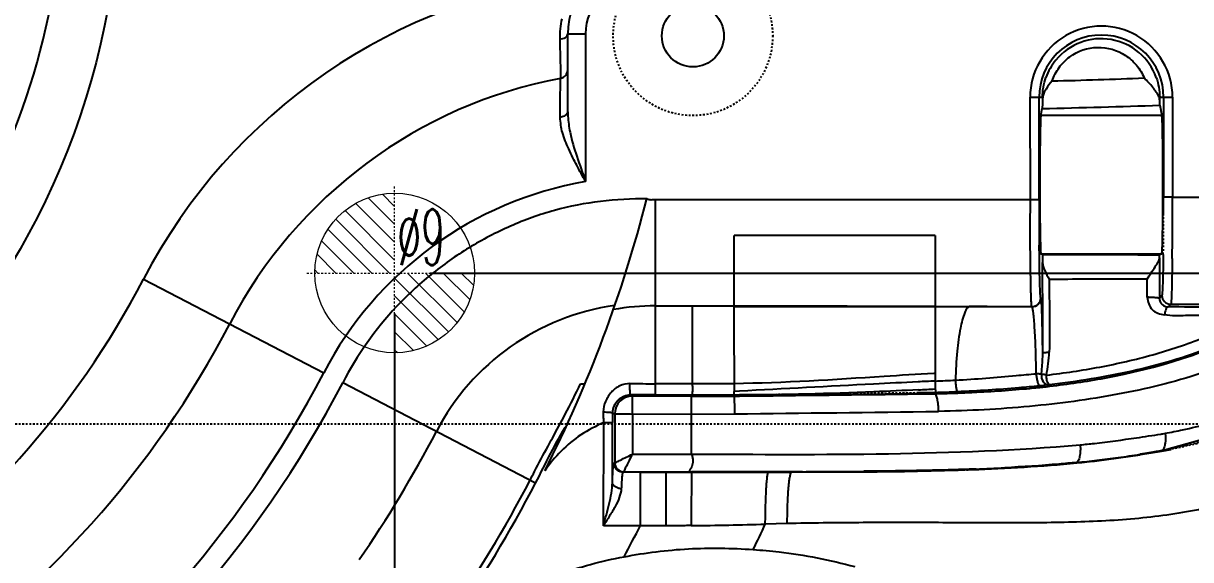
# Model space of a CAD drawing. Header units: millimetres. Extents: x 2164 to 3649, y 875 to 1925.
# Drawn here: x 2943.8 to 3009.7, y 1361.1 to 1391.4 of the extents above; entities that cross this region are included whole.
import ezdxf
from ezdxf.enums import TextEntityAlignment as Align

# ---------------------------------------------------------------- set-up
doc = ezdxf.new("R2010")
doc.units = ezdxf.units.MM
doc.linetypes.add('CENTER', pattern=[0.6, 0.375, -0.075, 0.075, -0.075])
doc.linetypes.add('HIDDEN', pattern=[0.2, 0.1, -0.1])
doc.layers.add('21', color=7, linetype='Continuous')
doc.layers.add('dim', color=82, linetype='Continuous', lineweight=9)
doc.layers.add('epin', color=13, linetype='Continuous', lineweight=9)
doc.styles.get("Standard").update_dxf_attribs({"font": 'arial.ttf'})
doc.styles.add('TXT05', font='txt.shx', dxfattribs={"width": 0.5, "bigfont": 'gbcbig.shx'})
doc.dimstyles.new('ISO-25', dxfattribs={"dimscale": 4, "dimtxt": 2.5, "dimasz": 2.5, "dimexe": 1.25, "dimexo": 0.625, "dimtad": 1, "dimtxsty": 'Standard', "dimcen": 2.5, "dimadec": 0, "dimazin": 0, "dimtfac": 1, "dimtmove": 0, "dimatfit": 3, "dimfxl": 0, "dimarcsym": 0})

# ---------------------------------------------------------------- blocks, each defined once
blk = doc.blocks.new('*D6')
at = {"layer": 'Defpoints', "color": 0, "transparency": 16777216}
for p in [(2906.76, 1399.779), (2946.76, 1254.779), (2946.76, 1163.77)]:
    blk.add_point(p, dxfattribs=at)
at = {"layer": 'dim', "color": 0, "lineweight": -2, "transparency": 16777216}
blk.add_line((2946.76, 1252.78), (2946.76, 1147.078), dxfattribs=at)
at = {"layer": 'dim', "color": 0, "transparency": 16777216, "insert": (2939.656, 1154.425), "char_height": 10, "attachment_point": 5, "rotation": 90}
blk.add_mtext('40', dxfattribs=at)
blk = doc.blocks.new('epin_ejp_9')
at = {"layer": 'epin'}
h = blk.add_hatch(dxfattribs=at)
h.set_pattern_fill('_ANSI31', color=123, scale=0.225, angle=90)
h.set_pattern_definition([(135, (-822.9395, -1054.58326), (-0.5051394, -0.5051394), [])])
h.paths.add_polyline_path([(0, 4.5, 0.4142136), (-4.5, 0), (0, 0)])
h.paths.add_polyline_path([(4.5, 0), (0, 0), (0, -4.5, 0.4142136)])
at = {"layer": 'epin', "color": 1, "linetype": 'CENTER', "ltscale": 0.27989}
for p, q in [((0, -4.95), (0, 4.95)), ((-4.95, 0), (4.95, 0))]:
    blk.add_line(p, q, dxfattribs=at)
at = {"layer": 'epin'}
blk.add_circle((0, 0), 4.5, dxfattribs=at)
at = {"layer": 'epin', "color": 6, "style": 'TXT05', "width": 0.5}
blk.add_text('%%c9', height=3.15, dxfattribs=at).set_placement((1.4925, 2.025), align=Align.MIDDLE)
blk = doc.blocks.new('*D23')
at = {"layer": 'Defpoints', "color": 0, "transparency": 16777216}
for p in [(2906.76, 1399.779), (2986.76, 1337.779), (2986.76, 1163.485)]:
    blk.add_point(p, dxfattribs=at)
at = {"layer": 'dim', "color": 0, "lineweight": -2, "transparency": 16777216}
blk.add_line((2986.76, 1335.78), (2986.76, 1147.181), dxfattribs=at)
at = {"layer": 'dim', "color": 0, "transparency": 16777216, "insert": (2979.656, 1154.334), "char_height": 10, "attachment_point": 5, "rotation": 90}
blk.add_mtext('80', dxfattribs=at)
blk = doc.blocks.new('*D29')
at = {"layer": 'Defpoints', "color": 0, "transparency": 16777216}
for p in [(2906.76, 1399.779), (2986.76, 1337.779), (3137.601, 1337.779)]:
    blk.add_point(p, dxfattribs=at)
at = {"layer": 'dim', "color": 0, "lineweight": -2, "transparency": 16777216}
blk.add_line((2988.759, 1337.779), (3153.877, 1337.779), dxfattribs=at)
at = {"layer": 'dim', "color": 0, "transparency": 16777216, "insert": (3146.739, 1344.884), "char_height": 10, "attachment_point": 5}
blk.add_mtext('62', dxfattribs=at)
blk = doc.blocks.new('*D32')
at = {"layer": 'Defpoints', "color": 0, "transparency": 16777216}
for p in [(2906.76, 1399.779), (2964.76, 1377.279), (3130.715, 1377.279)]:
    blk.add_point(p, dxfattribs=at)
at = {"layer": 'dim', "color": 0, "lineweight": -2, "transparency": 16777216}
blk.add_line((2966.759, 1377.279), (3158.935, 1377.279), dxfattribs=at)
at = {"layer": 'dim', "color": 0, "transparency": 16777216, "insert": (3145.824, 1385.288), "char_height": 10, "attachment_point": 5}
blk.add_mtext('22,5', dxfattribs=at)
blk = doc.blocks.new('*D33')
at = {"layer": 'Defpoints', "color": 0, "transparency": 16777216}
for p in [(2906.76, 1399.779), (2964.76, 1376.991), (2964.76, 1164.761)]:
    blk.add_point(p, dxfattribs=at)
at = {"layer": 'dim', "color": 0, "lineweight": -2, "transparency": 16777216}
blk.add_line((2964.76, 1374.992), (2964.76, 1148.417), dxfattribs=at)
at = {"layer": 'dim', "color": 0, "transparency": 16777216, "insert": (2957.656, 1155.59), "char_height": 10, "attachment_point": 5, "rotation": 90}
blk.add_mtext('58', dxfattribs=at)

msp = doc.modelspace()

# ---------------------------------------------------------------- linework, layer by layer
at = {"layer": '21', "color": 7, "linetype": 'Continuous'}
for p, q in [((2974.527, 1386.379), (2974.527, 1390.766)), ((2974.527, 1390.766), (2975.527, 1390.766)), ((2975.527, 1390.766), (2975.527, 1382.439)), ((2974.115, 1387.911), (2974.119, 1388.259)), ((2974.105, 1387.164), (2974.115, 1387.911)), ((2974.096, 1386.413), (2974.105, 1387.164)), ((3000.633, 1381.42), (3000.607, 1387.191)), ((3000.607, 1387.191), (3001.303, 1387.191)), ((3001.109, 1381.42), (3001.109, 1387.191)), ((3001.303, 1387.191), (3001.303, 1387.086)), ((3007.912, 1387.036), (3007.912, 1387.191)), ((3007.912, 1387.191), (3008.637, 1387.191)), ((3007.926, 1386.745), (3008.028, 1386.166)), ((3008.134, 1387.191), (3008.134, 1381.553)), ((3008.637, 1387.191), (3008.637, 1381.553)), ((2974.092, 1386.066), (2974.096, 1386.413)), ((3001.216, 1386.166), (3001.285, 1386.56)), ((3008.028, 1386.165), (3001.216, 1386.166)), ((2979.472, 1370.399), (2979.472, 1381.42)), ((2979.472, 1381.42), (3000.633, 1381.42)), ((3008.637, 1381.553), (3008.134, 1381.553)), ((3008.637, 1381.553), (3016.694, 1381.553)), ((2983.907, 1375.428), (2983.907, 1379.386)), ((2995.241, 1379.386), (2983.907, 1379.386)), ((2995.241, 1379.386), (2995.241, 1375.39)), ((3001.216, 1378.366), (3008.028, 1378.366)), ((3001.291, 1378.328), (3001.216, 1378.366)), ((3007.902, 1378.128), (3007.899, 1375.882)), ((3008.028, 1378.366), (3007.915, 1378.31)), ((2950.594, 1376.94), (2960.76, 1371.648)), ((3001.218, 1375.874), (3001.204, 1375.888)), ((3007.899, 1375.882), (3008.039, 1376.021)), ((3008.542, 1375.518), (3008.393, 1375.368)), ((3008.542, 1375.518), (3016.694, 1375.518)), ((2979.472, 1375.427), (2983.907, 1375.428)), ((2981.551, 1375.427), (2981.551, 1371.036)), ((2995.241, 1375.39), (2995.241, 1371.617)), ((2997.194, 1375.385), (3000.701, 1375.385)), ((3000.701, 1375.385), (3000.715, 1375.371)), ((2995.241, 1371.617), (2995.165, 1371.613)), ((2995.241, 1371.617), (2995.242, 1371.185)), ((2972.71, 1365.427), (2961.831, 1371.09)), ((2975.243, 1371.037), (2975.491, 1371.037)), ((2981.551, 1371.036), (2979.472, 1371.036)), ((2983.907, 1371.036), (2983.907, 1370.603)), ((3001.618, 1370.881), (3001.714, 1370.892)), ((2978.055, 1370.399), (2978.181, 1370.336)), ((2981.501, 1370.336), (2978.181, 1370.336)), ((2979.472, 1370.399), (2981.526, 1370.399)), ((2981.501, 1367.068), (2981.501, 1370.336)), ((2981.526, 1370.399), (2983.907, 1370.399)), ((2984.206, 1370.618), (2983.907, 1370.603)), ((2984.218, 1370.394), (2983.922, 1370.391)), ((2983.922, 1370.391), (2983.926, 1370.337)), ((2983.926, 1370.337), (2984.219, 1370.34)), ((2984.217, 1370.394), (2985.847, 1370.402)), ((2985.847, 1370.402), (2988.913, 1370.428)), ((2988.913, 1370.428), (2992.435, 1370.472)), ((2992.435, 1370.472), (2994.312, 1370.505)), ((2995.242, 1370.526), (2994.31, 1370.514)), ((2994.314, 1370.458), (2995.236, 1370.471)), ((2995.236, 1370.471), (2995.242, 1370.526)), ((2995.236, 1370.471), (2995.315, 1370.473)), ((3001.06, 1370.82), (3001.132, 1370.828)), ((2977.042, 1369.397), (2977.175, 1369.33)), ((2977.175, 1369.33), (2977.175, 1366.572)), ((2978.178, 1369.325), (2978.175, 1367.068)), ((2978.178, 1369.325), (2983.951, 1369.337)), ((2976.538, 1363.027), (2976.565, 1368.84)), ((2976.565, 1368.84), (2977.041, 1368.84)), ((2977.041, 1365.455), (2977.041, 1368.84)), ((3013.748, 1368.854), (3008.185, 1367.291)), ((2978.175, 1367.068), (2981.501, 1367.068)), ((3004.374, 1366.691), (3006.816, 1367.027)), ((3006.934, 1367.074), (3006.811, 1367.054)), ((3006.811, 1367.054), (3006.812, 1367.046)), ((3006.814, 1367.036), (3007.435, 1367.137)), ((3007.077, 1367.088), (3006.92, 1367.062)), ((3007.076, 1367.097), (3006.934, 1367.074)), ((3007.527, 1367.171), (3007.076, 1367.097)), ((3008.185, 1367.291), (3007.077, 1367.088)), ((3007.443, 1367.143), (3007.083, 1367.088)), ((3007.435, 1367.137), (3008.019, 1367.231)), ((3007.806, 1367.213), (3007.711, 1367.197)), ((3008.551, 1367.318), (3007.998, 1367.231)), ((3008.119, 1367.268), (3008.014, 1367.25)), ((3008.019, 1367.231), (3008.121, 1367.248)), ((3008.121, 1367.248), (3008.551, 1367.318)), ((2977.128, 1366.548), (2977.175, 1366.572)), ((2977.678, 1366.069), (2977.631, 1366.045)), ((2978.621, 1366.045), (2977.631, 1366.045)), ((2977.678, 1366.069), (2981.501, 1366.069)), ((2978.621, 1363.027), (2978.621, 1366.045)), ((2978.621, 1366.045), (2980.057, 1366.045)), ((2980.057, 1366.045), (2981.501, 1366.045)), ((2981.501, 1366.069), (2981.501, 1366.045)), ((2987.159, 1366.048), (2991.216, 1366.065)), ((2987.766, 1366.073), (2987.161, 1366.072)), ((2978.621, 1363.027), (2976.538, 1363.027)), ((2986.907, 1363.15), (2985.668, 1363.114))]:
    msp.add_line(p, q, dxfattribs=at)
at = {"layer": '21', "color": 8, "linetype": 'HIDDEN'}
for p, q in [((2706.76, 1368.779), (3032.76, 1368.779)), ((3007.354, 1367.136), (3007.077, 1367.088)), ((3007.607, 1367.184), (3007.527, 1367.171)), ((3008.014, 1367.25), (3007.607, 1367.184)), ((3007.711, 1367.197), (3008.119, 1367.268))]:
    msp.add_line(p, q, dxfattribs=at)
msp.add_lwpolyline([(2991.216, 1366.065), (2993.613, 1366.093), (2997.616, 1366.198), (3001.817, 1366.442), (3004.374, 1366.691)], dxfattribs=at)
at = {"layer": '21', "color": 7, "linetype": 'Continuous'}
for centre, radius in [((2906.76, 1399.779), 42.5), ((2981.584, 1390.656), 1.75)]:
    msp.add_circle(centre, radius, dxfattribs=at)
at = {"layer": '21', "color": 8, "linetype": 'HIDDEN'}
msp.add_circle((2981.584, 1390.656), 4.5, dxfattribs=at)
at = {"layer": '21', "color": 7, "linetype": 'Continuous'}
for centre, radius, start, end in [((2906.76, 1399.779), 39.3, 328.33436, 31.66564), ((2978.527, 1390.766), 4, 90, 180), ((2979.035, 1362.134), 32.064, 96.53113, 152.5), ((2978.527, 1390.766), 3, 90, 180), ((2979.05, 1390.596), 4.973, 168.06782, 181.45296), ((3004.622, 1387.191), 4.015, 359.9998, 180.0002), ((3004.622, 1387.191), 3.512, 0, 180), ((3100.503, 1392.094), 126.435, 180.73572, 181.24855), ((3004.611, 1387.196), 3.3, 19.62452, 140.7638), ((3004.627, 1387.183), 3.326, 140.81467, 160.22432), ((2979.035, 1362.134), 26.583, 100.65779, 152.5), ((2992.369, 1762.672), 374.679, 271.44927, 272.24294), ((2992.349, 1826.151), 439.682, 271.16453, 272.03025), ((2979.29, 1386.381), 4.763, 180.02823, 183.05517), ((2979.035, 1362.134), 20.603, 99.80474, 152.5), ((2906.747, 1399.766), 74.515, 333.15489, 345.79115), ((3323.013, 1381.452), 321.903, 180.00581, 180.19324), ((2685.589, 1381.586), 322.545, 359.81174, 359.99413), ((2690.359, 1381.262), 318.278, 359.42945, 0.05248), ((3264.956, 1381.221), 263.846, 180.18559, 180.5141), ((2906.747, 1399.766), 49.433, 275.76857, 332.5), ((2979.035, 1362.134), 13.439, 97.93302, 152.5), ((3000.701, 1375.888), 0.503, 269.98588, 359.99687), ((3008.542, 1376.021), 0.503, 180.00475, 270.01361), ((2979.472, 1361.907), 13.52, 90, 100.09511), ((2998.604, 2215.265), 839.881, 269.770621, 269.903815), ((2995.264, -338.138), 1713.556, 89.398104, 89.561012), ((2906.747, 1399.766), 54.914, 275.547, 332.5), ((2906.747, 1399.766), 60.894, 275.4314, 332.5), ((2906.747, 1399.766), 62.102, 275.34919, 332.5), ((2979.466, 1504.125), 133.089, 269.38288, 270.00235), ((2995.363, 1425.852), 55.326, 275.9861, 276.20911), ((2995.494, 1424.651), 54.117, 276.20889, 276.4979), ((2978.182, 1369.33), 1.006, 90.0548, 179.971), ((2969.559, 1370.612), 14.348, 359.54334, 359.96604), ((2983.907, 1521.17), 150.77, 270.00028, 270.11821), ((2942.427, 5359.974), 3989.853, 270.600159, 270.745145), ((2974.841, 1766.172), 395.96, 272.81698, 272.95323), ((2992.854, 1467.132), 96.691, 271.45836, 272.17168), ((2995.195, 1427.469), 56.951, 275.63795, 275.91133), ((3159.856, 1368.841), 182.815, 179.82576, 180.00046), ((2942.838, 5392.599), 4023.472, 270.585481, 270.749165), ((2906.747, 1399.766), 68.058, 325.39061, 332.5), ((2991.802, 1467.409), 100.523, 279.25799, 279.39952), ((2993.417, 1457.387), 90.372, 278.38943, 279.27005), ((2996.477, 1432.294), 66.054, 277.91623, 279.00109), ((2998.689, 1417.462), 51.066, 277.77693, 279.15339), ((3013.159, 1328.234), 39.326, 98.88791, 99.12739), ((2993.452, 1448.9), 82.939, 279.96658, 280.11235), ((2993.053, 1484.486), 118.35, 272.17931, 272.96328), ((2996.884, 1432.072), 65.788, 275.53153, 276.53607), ((2997.791, 1421.909), 55.586, 275.61235, 276.79941), ((2996.584, 1433.868), 67.627, 275.64427, 276.61483), ((2997.025, 1428.309), 62.031, 276.80132, 277.92122), ((2997.894, 1423.321), 56.98, 276.52853, 277.77157), ((2906.747, 1399.766), 74.015, 325.39144, 332.49987), ((2986.243, 1931.468), 565.397, 270.15426, 270.50468), ((2906.747, 1399.766), 74.366, 325.35738, 332.49987), ((2905.358, 1400.382), 82.236, 331.60403, 332.98415), ((2906.747, 1399.766), 87.017, 334.04496, 335.08992)]:
    msp.add_arc(centre, radius, start, end, dxfattribs=at)
at = {"layer": '21', "color": 8, "linetype": 'HIDDEN'}
for centre, radius, start, end in [((2746.881, 1381.373), 261.253, 359.33253, 359.81433), ((2994.755, 1441.801), 75.721, 279.57825, 279.85239), ((3003.313, 1396.015), 29.146, 279.49045, 280.06606), ((3003.36, 1395.752), 28.879, 280.06659, 280.34974)]:
    msp.add_arc(centre, radius, start, end, dxfattribs=at)
at = {"layer": '21', "color": 7, "linetype": 'Continuous'}
for centre, start_param, end_param in [((3001.216, 1382.266), -0.001267, 3.141704), ((3008.028, 1382.266), -3.141704, 0)]:
    msp.add_ellipse(centre, major_axis=(0, 3.9), ratio=0.017455, start_param=start_param, end_param=end_param, dxfattribs=at)
for points, knots in [([(2974.079, 1390.471), (2974.188, 1390.477), (2974.37, 1390.526), (2974.527, 1390.687), (2974.527, 1390.766)], [0, 0, 0, 0, 0.579488, 1, 1, 1, 1]), ([(3001.845, 1388.113), (3001.938, 1388.383), (3002.205, 1388.898), (3003.007, 1389.702), (3004.399, 1390.189), (3005.804, 1389.773), (3006.636, 1389.029), (3006.927, 1388.54), (3007.033, 1388.28)], [0, 0, 0, 0, 0.128479, 0.255972, 0.504163, 0.749086, 0.873742, 1, 1, 1, 1]), ([(2974.098, 1389.339), (2974.104, 1389.093), (2974.113, 1388.772), (2974.12, 1388.412), (2974.121, 1388.298), (2974.119, 1388.259)], [0, 0, 0, 0, 0.684481, 0.889588, 1, 1, 1, 1]), ([(2974.119, 1388.259), (2974.23, 1388.28), (2974.438, 1388.408), (2974.527, 1388.636), (2974.527, 1388.749)], [0, 0, 0, 0, 0.500582, 1, 1, 1, 1]), ([(3001.845, 1388.113), (3001.72, 1387.97), (3001.551, 1387.749), (3001.372, 1387.437), (3001.328, 1387.272), (3001.315, 1387.193)], [0, 0, 0, 0, 0.529083, 0.775338, 1, 1, 1, 1]), ([(3007.87, 1387.199), (3007.797, 1387.402), (3007.518, 1387.78), (3007.206, 1388.111), (3007.033, 1388.28)], [0, 0, 0, 0, 0.470967, 1, 1, 1, 1]), ([(3001.292, 1386.648), (3001.291, 1386.638), (3001.29, 1386.608), (3001.288, 1386.579), (3001.285, 1386.56)], [0, 0, 0, 0, 0.348239, 1, 1, 1, 1]), ([(3001.303, 1387.086), (3001.302, 1387.04), (3001.3, 1386.894), (3001.297, 1386.748), (3001.292, 1386.648)], [0, 0, 0, 0, 0.31583, 1, 1, 1, 1]), ([(3007.871, 1387.199), (3007.876, 1387.199), (3007.89, 1387.197), (3007.903, 1387.195), (3007.911, 1387.191)], [0, 0, 0, 0, 0.420187, 1, 1, 1, 1]), ([(3007.912, 1387.036), (3007.912, 1387.048), (3007.906, 1387.105), (3007.887, 1387.159), (3007.871, 1387.199)], [0, 0, 0, 0, 0.222787, 1, 1, 1, 1]), ([(3007.926, 1386.745), (3007.921, 1386.776), (3007.918, 1386.873), (3007.914, 1386.97), (3007.912, 1387.036)], [0, 0, 0, 0, 0.322986, 1, 1, 1, 1]), ([(2974.527, 1386.379), (2974.527, 1386.34), (2974.487, 1386.233), (2974.326, 1386.114), (2974.175, 1386.073), (2974.092, 1386.066)], [0, 0, 0, 0, 0.200003, 0.563481, 1, 1, 1, 1]), ([(2975.527, 1382.439), (2975.357, 1382.744), (2975.12, 1383.188), (2974.799, 1383.803), (2974.523, 1384.413), (2974.25, 1385.015), (2974.135, 1385.625), (2974.1, 1385.914), (2974.092, 1386.066)], [0, 0, 0, 0, 0.26653, 0.384149, 0.528149, 0.778076, 0.883987, 1, 1, 1, 1]), ([(2974.534, 1386.127), (2974.55, 1385.821), (2974.658, 1385.051), (2975.031, 1383.826), (2975.366, 1382.915), (2975.527, 1382.439)], [0, 0, 0, 0, 0.239816, 0.606237, 1, 1, 1, 1]), ([(2978.998, 1381.472), (2978.118, 1381.47), (2976.358, 1381.381), (2973.759, 1380.878), (2971.272, 1379.973), (2968.926, 1378.753), (2966.761, 1377.231), (2964.188, 1374.83), (2962.641, 1372.646), (2961.831, 1371.09)], [0, 0, 0, 0, 0.125085, 0.250074, 0.375196, 0.50033, 0.625345, 0.750409, 1, 1, 1, 1]), ([(2978.998, 1381.472), (2979.034, 1381.453), (2979.108, 1381.42), (2979.231, 1381.412), (2979.351, 1381.423), (2979.432, 1381.42), (2979.472, 1381.42)], [0, 0, 0, 0, 0.251212, 0.499465, 0.750334, 1, 1, 1, 1]), ([(3000.624, 1378.031), (3000.617, 1378.57), (3000.602, 1379.699), (3000.619, 1380.829), (3000.633, 1381.42)], [0, 0, 0, 0, 0.476961, 1, 1, 1, 1]), ([(3000.633, 1381.42), (3000.745, 1381.42), (3000.891, 1381.422), (3001.05, 1381.419), (3001.097, 1381.421), (3001.109, 1381.42)], [0, 0, 0, 0, 0.70375, 0.9196, 1, 1, 1, 1]), ([(3001.186, 1376.007), (3001.176, 1376.133), (3001.162, 1376.466), (3001.136, 1377.415), (3001.126, 1378.238), (3001.121, 1378.854)], [0, 0, 0, 0, 0.133284, 0.351017, 1, 1, 1, 1]), ([(3001.291, 1378.328), (3001.852, 1378.327), (3004.061, 1378.322), (3006.269, 1378.315), (3007.915, 1378.31)], [0, 0, 0, 0, 0.254188, 1, 1, 1, 1]), ([(3001.291, 1378.328), (3001.294, 1378.326), (3001.293, 1378.313), (3001.298, 1378.291), (3001.299, 1378.253), (3001.303, 1378.178), (3001.307, 1378.051), (3001.309, 1377.943), (3001.31, 1377.88)], [0, 0, 0, 0, 0.021247, 0.07427, 0.157937, 0.27103, 0.582034, 1, 1, 1, 1]), ([(3007.212, 1376.937), (3007.28, 1377.058), (3007.429, 1377.287), (3007.645, 1377.607), (3007.815, 1377.876), (3007.9, 1378.053), (3007.902, 1378.128)], [0, 0, 0, 0, 0.302108, 0.592552, 0.835796, 1, 1, 1, 1]), ([(3007.902, 1378.128), (3007.903, 1378.155), (3007.906, 1378.199), (3007.907, 1378.257), (3007.913, 1378.288), (3007.912, 1378.308), (3007.915, 1378.31)], [0, 0, 0, 0, 0.433631, 0.743179, 0.930241, 1, 1, 1, 1]), ([(3008.116, 1378.329), (3008.11, 1377.862), (3008.096, 1377.134), (3008.079, 1376.406), (3008.058, 1376.146)], [0, 0, 0, 0, 0.642642, 1, 1, 1, 1]), ([(3008.621, 1378.092), (3008.617, 1377.65), (3008.605, 1376.913), (3008.588, 1376.177), (3008.575, 1375.882)], [0, 0, 0, 0, 0.600114, 1, 1, 1, 1]), ([(3000.701, 1375.385), (3000.697, 1375.389), (3000.694, 1375.41), (3000.688, 1375.447), (3000.683, 1375.508), (3000.675, 1375.629), (3000.666, 1375.833), (3000.655, 1376.137), (3000.646, 1376.516), (3000.638, 1376.965), (3000.631, 1377.478), (3000.626, 1377.841), (3000.624, 1378.031)], [0, 0, 0, 0, 0.006845, 0.021619, 0.044386, 0.075092, 0.160003, 0.275258, 0.419066, 0.58953, 0.784148, 1, 1, 1, 1]), ([(3001.31, 1377.88), (3001.313, 1377.723), (3001.427, 1377.384), (3001.592, 1377.082), (3001.687, 1376.918)], [0, 0, 0, 0, 0.453948, 1, 1, 1, 1]), ([(3007.212, 1376.937), (3006.759, 1376.936), (3004.917, 1376.93), (3003.076, 1376.924), (3001.687, 1376.918)], [0, 0, 0, 0, 0.245965, 1, 1, 1, 1]), ([(3007.208, 1375.925), (3007.204, 1376.009), (3007.199, 1376.346), (3007.214, 1376.683), (3007.212, 1376.937)], [0, 0, 0, 0, 0.246651, 1, 1, 1, 1]), ([(3008.058, 1376.146), (3008.055, 1376.117), (3008.049, 1376.077), (3008.047, 1376.032), (3008.039, 1376.021)], [0, 0, 0, 0, 0.692077, 1, 1, 1, 1]), ([(3001.071, 1375.518), (3001.095, 1375.543), (3001.176, 1375.645), (3001.218, 1375.778), (3001.218, 1375.874)], [0, 0, 0, 0, 0.263753, 1, 1, 1, 1]), ([(3001.204, 1375.888), (3001.197, 1375.898), (3001.195, 1375.941), (3001.189, 1375.979), (3001.186, 1376.007)], [0, 0, 0, 0, 0.30926, 1, 1, 1, 1]), ([(3001.316, 1372.775), (3001.314, 1372.999), (3001.308, 1373.425), (3001.299, 1374.028), (3001.287, 1374.555), (3001.275, 1374.998), (3001.263, 1375.352), (3001.251, 1375.589), (3001.24, 1375.73), (3001.234, 1375.8), (3001.226, 1375.845), (3001.222, 1375.868), (3001.218, 1375.874)], [0, 0, 0, 0, 0.216964, 0.412319, 0.582826, 0.726326, 0.840987, 0.925299, 0.955675, 0.978179, 0.992891, 1, 1, 1, 1]), ([(3007.208, 1375.925), (3007.281, 1375.928), (3007.393, 1375.925), (3007.541, 1375.915), (3007.648, 1375.906), (3007.742, 1375.897), (3007.811, 1375.889), (3007.854, 1375.885), (3007.876, 1375.882), (3007.89, 1375.883), (3007.897, 1375.88), (3007.899, 1375.882)], [0, 0, 0, 0, 0.318113, 0.484223, 0.642007, 0.782166, 0.895071, 0.938258, 0.970938, 0.991877, 1, 1, 1, 1]), ([(3007.208, 1375.925), (3007.221, 1375.793), (3007.266, 1375.536), (3007.535, 1375.074), (3007.941, 1374.958), (3008.191, 1374.915)], [0, 0, 0, 0, 0.260555, 0.504345, 1, 1, 1, 1]), ([(3007.899, 1375.882), (3007.898, 1375.806), (3007.92, 1375.663), (3008.074, 1375.441), (3008.27, 1375.37), (3008.393, 1375.368)], [0, 0, 0, 0, 0.287619, 0.533806, 1, 1, 1, 1]), ([(3008.575, 1375.882), (3008.572, 1375.832), (3008.567, 1375.744), (3008.562, 1375.631), (3008.551, 1375.563), (3008.549, 1375.526), (3008.542, 1375.518)], [0, 0, 0, 0, 0.415359, 0.721467, 0.916353, 1, 1, 1, 1]), ([(2983.901, 1375.382), (2983.889, 1375.201), (2983.892, 1374.693), (2983.893, 1373.752), (2983.904, 1372.485), (2983.907, 1371.543), (2983.907, 1371.036)], [0, 0, 0, 0, 0.125224, 0.349998, 0.649782, 1, 1, 1, 1]), ([(2983.901, 1375.382), (2986.739, 1375.386), (2990.519, 1375.401), (2994.299, 1375.394), (2995.241, 1375.39)], [0, 0, 0, 0, 0.750716, 1, 1, 1, 1]), ([(2997.194, 1375.385), (2997.139, 1375.378), (2997.019, 1375.266), (2996.831, 1374.862), (2996.63, 1374.039), (2996.456, 1372.767), (2996.405, 1371.782), (2996.394, 1371.238)], [0, 0, 0, 0, 0.038366, 0.102708, 0.314553, 0.620378, 1, 1, 1, 1]), ([(3000.715, 1375.371), (3000.423, 1375.373), (2999.249, 1375.377), (2998.075, 1375.382), (2997.194, 1375.385)], [0, 0, 0, 0, 0.24894, 1, 1, 1, 1]), ([(3000.948, 1371.6), (3000.943, 1371.867), (3000.934, 1372.377), (3000.914, 1373.102), (3000.887, 1373.744), (3000.855, 1374.288), (3000.823, 1374.676), (3000.798, 1374.931), (3000.78, 1375.079), (3000.764, 1375.196), (3000.749, 1375.284), (3000.736, 1375.337), (3000.724, 1375.367), (3000.715, 1375.371)], [0, 0, 0, 0, 0.211124, 0.40425, 0.574894, 0.719864, 0.836437, 0.883481, 0.922754, 0.954067, 0.977295, 0.992423, 1, 1, 1, 1]), ([(3001.522, 1371.521), (3002.532, 1371.636), (3004.55, 1371.94), (3007.52, 1372.619), (3010.367, 1373.566), (3012.161, 1374.405), (3013.007, 1374.882)], [0, 0, 0, 0, 0.253539, 0.508034, 0.758196, 1, 1, 1, 1]), ([(3008.393, 1375.368), (3008.366, 1375.367), (3008.307, 1375.321), (3008.228, 1375.17), (3008.196, 1375.021), (3008.191, 1374.915)], [0, 0, 0, 0, 0.154298, 0.384657, 1, 1, 1, 1]), ([(3013.007, 1374.882), (3012.605, 1374.886), (3011.793, 1374.881), (3010.582, 1374.871), (3009.58, 1374.889), (3008.786, 1374.855), (3008.39, 1374.88), (3008.191, 1374.915)], [0, 0, 0, 0, 0.250295, 0.505195, 0.754391, 0.874244, 1, 1, 1, 1]), ([(3013.508, 1374.381), (3012.631, 1373.888), (3010.322, 1372.802), (3006.349, 1371.643), (3003.266, 1371.159), (3001.699, 1370.979)], [0, 0, 0, 0, 0.244128, 0.617035, 1, 1, 1, 1]), ([(3001.714, 1370.892), (3002.749, 1371.012), (3006.738, 1371.591), (3010.692, 1372.785), (3013.319, 1374.222)], [0, 0, 0, 0, 0.258131, 1, 1, 1, 1]), ([(3014.648, 1373.56), (3013.258, 1372.771), (3010.275, 1371.492), (3005.509, 1370.343), (3000.54, 1369.683), (2997.158, 1369.508), (2995.445, 1369.471)], [0, 0, 0, 0, 0.241977, 0.487635, 0.740499, 1, 1, 1, 1]), ([(3001.316, 1372.775), (3001.317, 1372.778), (3001.33, 1372.783), (3001.35, 1372.788), (3001.385, 1372.794), (3001.45, 1372.802), (3001.551, 1372.809), (3001.636, 1372.813), (3001.683, 1372.814)], [0, 0, 0, 0, 0.028702, 0.090801, 0.184819, 0.307168, 0.621012, 1, 1, 1, 1]), ([(3001.241, 1371.569), (3001.253, 1371.67), (3001.295, 1372.071), (3001.318, 1372.474), (3001.316, 1372.775)], [0, 0, 0, 0, 0.252858, 1, 1, 1, 1]), ([(2995.165, 1371.613), (2994.231, 1371.56), (2990.481, 1371.322), (2986.729, 1371.072), (2983.907, 1371.036)], [0, 0, 0, 0, 0.249083, 1, 1, 1, 1]), ([(2996.394, 1371.237), (2997.539, 1371.293), (2999.056, 1371.426), (3000.572, 1371.566), (3000.948, 1371.6)], [0, 0, 0, 0, 0.75241, 1, 1, 1, 1]), ([(3000.948, 1371.6), (3000.978, 1371.603), (3001.076, 1371.607), (3001.178, 1371.596), (3001.241, 1371.569)], [0, 0, 0, 0, 0.305212, 1, 1, 1, 1]), ([(3000.948, 1371.6), (3000.949, 1371.526), (3000.965, 1371.375), (3001.005, 1371.169), (3001.05, 1371.015), (3001.088, 1370.936), (3001.112, 1370.91), (3001.123, 1370.91)], [0, 0, 0, 0, 0.306742, 0.622893, 0.875146, 0.955751, 1, 1, 1, 1]), ([(3001.241, 1371.569), (3001.224, 1371.427), (3001.273, 1371.196), (3001.486, 1370.998), (3001.629, 1370.975), (3001.699, 1370.979)], [0, 0, 0, 0, 0.51285, 0.752942, 1, 1, 1, 1]), ([(3001.522, 1371.521), (3001.494, 1371.527), (3001.401, 1371.545), (3001.307, 1371.558), (3001.241, 1371.569)], [0, 0, 0, 0, 0.297531, 1, 1, 1, 1]), ([(3001.699, 1370.979), (3001.692, 1370.985), (3001.669, 1370.996), (3001.618, 1371.043), (3001.566, 1371.152), (3001.534, 1371.321), (3001.524, 1371.45), (3001.522, 1371.521)], [0, 0, 0, 0, 0.044242, 0.127922, 0.34714, 0.6405, 1, 1, 1, 1]), ([(2978.033, 1371.043), (2977.837, 1371.048), (2977.435, 1370.952), (2976.955, 1370.571), (2976.625, 1370.05), (2976.529, 1369.644), (2976.522, 1369.441)], [0, 0, 0, 0, 0.244396, 0.492397, 0.746894, 1, 1, 1, 1]), ([(2978.055, 1370.399), (2978.05, 1370.401), (2978.051, 1370.428), (2978.043, 1370.466), (2978.041, 1370.534), (2978.037, 1370.616), (2978.034, 1370.714), (2978.032, 1370.858), (2978.032, 1370.968), (2978.033, 1371.043)], [0, 0, 0, 0, 0.027644, 0.096569, 0.200373, 0.332165, 0.484992, 0.651888, 1, 1, 1, 1]), ([(2981.551, 1371.036), (2981.551, 1370.962), (2981.553, 1370.819), (2981.553, 1370.647), (2981.551, 1370.528), (2981.546, 1370.461), (2981.542, 1370.423), (2981.532, 1370.4), (2981.526, 1370.399)], [0, 0, 0, 0, 0.344941, 0.66738, 0.803072, 0.906571, 0.971019, 1, 1, 1, 1]), ([(2994.281, 1371.139), (2993.445, 1371.098), (2990.086, 1370.928), (2986.729, 1370.744), (2984.206, 1370.618)], [0, 0, 0, 0, 0.24897, 1, 1, 1, 1]), ([(2995.242, 1371.185), (2995.242, 1371.147), (2995.242, 1370.998), (2995.242, 1370.849), (2995.241, 1370.738)], [0, 0, 0, 0, 0.256585, 1, 1, 1, 1]), ([(2996.394, 1371.238), (2996.393, 1371.166), (2996.4, 1371.022), (2996.422, 1370.848), (2996.446, 1370.723), (2996.465, 1370.65), (2996.481, 1370.605), (2996.498, 1370.578), (2996.507, 1370.578)], [0, 0, 0, 0, 0.317142, 0.634787, 0.772072, 0.883472, 0.960935, 1, 1, 1, 1]), ([(3001.123, 1370.91), (3000.741, 1370.871), (2999.205, 1370.726), (2997.665, 1370.631), (2996.507, 1370.578)], [0, 0, 0, 0, 0.248958, 1, 1, 1, 1]), ([(3001.699, 1370.979), (3001.661, 1370.974), (3001.469, 1370.948), (3001.277, 1370.926), (3001.123, 1370.91)], [0, 0, 0, 0, 0.195682, 1, 1, 1, 1]), ([(2978.055, 1370.399), (2977.801, 1370.399), (2977.294, 1370.154), (2977.043, 1369.65), (2977.042, 1369.397)], [0, 0, 0, 0, 0.501423, 1, 1, 1, 1]), ([(2978.178, 1369.325), (2978.178, 1369.449), (2978.179, 1369.63), (2978.182, 1369.861), (2978.184, 1370.011), (2978.186, 1370.138), (2978.186, 1370.226), (2978.185, 1370.28), (2978.185, 1370.308), (2978.183, 1370.325), (2978.183, 1370.335), (2978.181, 1370.336)], [0, 0, 0, 0, 0.368417, 0.536325, 0.686255, 0.812874, 0.910855, 0.947446, 0.974895, 0.99257, 1, 1, 1, 1]), ([(2983.907, 1370.399), (2983.906, 1370.401), (2983.908, 1370.412), (2983.906, 1370.43), (2983.907, 1370.46), (2983.907, 1370.484), (2983.907, 1370.497)], [0, 0, 0, 0, 0.077257, 0.27514, 0.585534, 1, 1, 1, 1]), ([(2983.951, 1369.337), (2983.949, 1369.561), (2983.938, 1369.894), (2983.932, 1370.228), (2983.926, 1370.337)], [0, 0, 0, 0, 0.671331, 1, 1, 1, 1]), ([(2994.301, 1370.691), (2993.464, 1370.65), (2990.105, 1370.496), (2986.743, 1370.405), (2984.218, 1370.4)], [0, 0, 0, 0, 0.249169, 1, 1, 1, 1]), ([(2995.445, 1369.471), (2995.442, 1369.596), (2995.428, 1369.828), (2995.384, 1370.134), (2995.334, 1370.338), (2995.284, 1370.442), (2995.25, 1370.47), (2995.236, 1370.471)], [0, 0, 0, 0, 0.360002, 0.666774, 0.888835, 0.957667, 1, 1, 1, 1]), ([(2995.241, 1370.738), (2995.255, 1370.688), (2995.272, 1370.632), (2995.263, 1370.529), (2995.242, 1370.526)], [0, 0, 0, 0, 0.71047, 1, 1, 1, 1]), ([(2996.518, 1370.511), (2996.876, 1370.524), (2998.302, 1370.587), (2999.726, 1370.688), (3000.79, 1370.793)], [0, 0, 0, 0, 0.251218, 1, 1, 1, 1]), ([(2973.414, 1367.52), (2973.496, 1367.67), (2973.821, 1368.266), (2974.147, 1368.862), (2974.384, 1369.311)], [0, 0, 0, 0, 0.251178, 1, 1, 1, 1]), ([(2976.522, 1369.441), (2976.584, 1369.441), (2976.702, 1369.438), (2976.842, 1369.431), (2976.936, 1369.421), (2976.988, 1369.415), (2977.02, 1369.407), (2977.04, 1369.402), (2977.042, 1369.397)], [0, 0, 0, 0, 0.35888, 0.673495, 0.800699, 0.900694, 0.96836, 1, 1, 1, 1]), ([(2976.522, 1369.441), (2976.524, 1369.365), (2976.528, 1369.215), (2976.529, 1369.013), (2976.554, 1368.889), (2976.565, 1368.84)], [0, 0, 0, 0, 0.374527, 0.749518, 1, 1, 1, 1]), ([(2977.175, 1369.33), (2977.206, 1369.33), (2977.54, 1369.334), (2977.875, 1369.331), (2978.178, 1369.325)], [0, 0, 0, 0, 0.093306, 1, 1, 1, 1]), ([(3008.22, 1368.236), (3008.55, 1368.299), (3009.857, 1368.562), (3011.152, 1368.893), (3012.105, 1369.186)], [0, 0, 0, 0, 0.252212, 1, 1, 1, 1]), ([(2972.71, 1365.427), (2972.999, 1365.987), (2973.561, 1367.114), (2974.154, 1368.23), (2974.502, 1368.755)], [0, 0, 0, 0, 0.500063, 1, 1, 1, 1]), ([(3008.22, 1368.236), (3008.248, 1368.051), (3008.248, 1367.779), (3008.178, 1367.465), (3008.121, 1367.337), (3008.083, 1367.295)], [0, 0, 0, 0, 0.580799, 0.822285, 1, 1, 1, 1]), ([(2981.501, 1367.068), (2985.203, 1367.049), (2992.515, 1367.006), (2999.831, 1367.279), (3003.429, 1367.585)], [0, 0, 0, 0, 0.506264, 1, 1, 1, 1]), ([(3003.429, 1367.585), (3003.439, 1367.469), (3003.443, 1367.248), (3003.406, 1366.941), (3003.352, 1366.726), (3003.272, 1366.597), (3003.227, 1366.59)], [0, 0, 0, 0, 0.332456, 0.635305, 0.867419, 1, 1, 1, 1]), ([(3003.429, 1367.585), (3003.695, 1367.612), (3004.755, 1367.726), (3005.813, 1367.866), (3006.602, 1367.983)], [0, 0, 0, 0, 0.251453, 1, 1, 1, 1]), ([(2972.399, 1365.589), (2972.48, 1365.754), (2972.809, 1366.403), (2973.154, 1367.043), (2973.414, 1367.52)], [0, 0, 0, 0, 0.252889, 1, 1, 1, 1]), ([(2977.175, 1366.572), (2977.206, 1366.589), (2977.315, 1366.637), (2977.528, 1366.744), (2977.831, 1366.892), (2978.055, 1367.006), (2978.175, 1367.068)], [0, 0, 0, 0, 0.094337, 0.322035, 0.638705, 1, 1, 1, 1]), ([(2978.175, 1367.068), (2978.111, 1366.95), (2977.995, 1366.725), (2977.863, 1366.456), (2977.775, 1366.273), (2977.729, 1366.174), (2977.696, 1366.11), (2977.683, 1366.077), (2977.678, 1366.069)], [0, 0, 0, 0, 0.361391, 0.678463, 0.806359, 0.906332, 0.972754, 1, 1, 1, 1]), ([(2981.501, 1367.068), (2981.526, 1367.007), (2981.564, 1366.881), (2981.586, 1366.693), (2981.577, 1366.516), (2981.538, 1366.384), (2981.488, 1366.296), (2981.451, 1366.241), (2981.419, 1366.193), (2981.397, 1366.153), (2981.395, 1366.114), (2981.43, 1366.074), (2981.472, 1366.069), (2981.501, 1366.069)], [0, 0, 0, 0, 0.177283, 0.348946, 0.505962, 0.647508, 0.713481, 0.774183, 0.826244, 0.86656, 0.895977, 0.923646, 1, 1, 1, 1]), ([(3007.998, 1367.231), (3007.858, 1367.209), (3007.673, 1367.179), (3007.488, 1367.15), (3007.443, 1367.143)], [0, 0, 0, 0, 0.755007, 1, 1, 1, 1]), ([(2977.041, 1365.455), (2977.046, 1365.608), (2977.054, 1365.823), (2977.069, 1366.089), (2977.079, 1366.243), (2977.09, 1366.365), (2977.101, 1366.457), (2977.113, 1366.512), (2977.12, 1366.543), (2977.128, 1366.548)], [0, 0, 0, 0, 0.417885, 0.586555, 0.727097, 0.838969, 0.921741, 0.975166, 1, 1, 1, 1]), ([(2977.631, 1366.045), (2977.566, 1366.045), (2977.434, 1366.072), (2977.273, 1366.19), (2977.154, 1366.351), (2977.128, 1366.484), (2977.128, 1366.548)], [0, 0, 0, 0, 0.247357, 0.499928, 0.75254, 1, 1, 1, 1]), ([(2977.175, 1366.572), (2977.175, 1366.444), (2977.291, 1366.185), (2977.55, 1366.069), (2977.678, 1366.069)], [0, 0, 0, 0, 0.500014, 1, 1, 1, 1]), ([(2991.216, 1366.065), (2993.245, 1366.082), (2997.256, 1366.145), (3001.263, 1366.374), (3003.235, 1366.569)], [0, 0, 0, 0, 0.505981, 1, 1, 1, 1]), ([(3003.225, 1366.59), (3002.894, 1366.558), (3001.545, 1366.436), (3000.192, 1366.348), (2999.172, 1366.295)], [0, 0, 0, 0, 0.245474, 1, 1, 1, 1]), ([(2977.63, 1366.045), (2977.623, 1366.042), (2977.615, 1366.013), (2977.604, 1365.966), (2977.593, 1365.885), (2977.582, 1365.78), (2977.571, 1365.647), (2977.557, 1365.42), (2977.549, 1365.238), (2977.544, 1365.108)], [0, 0, 0, 0, 0.025379, 0.080305, 0.165077, 0.278782, 0.420308, 0.588486, 1, 1, 1, 1]), ([(2980.057, 1366.045), (2980.059, 1366.02), (2980.056, 1365.931), (2980.06, 1365.745), (2980.059, 1365.456), (2980.062, 1364.911), (2980.062, 1364.091), (2980.062, 1363.398), (2980.062, 1363.025)], [0, 0, 0, 0, 0.024576, 0.088168, 0.185616, 0.311756, 0.629466, 1, 1, 1, 1]), ([(2981.501, 1366.045), (2981.501, 1365.732), (2981.494, 1364.727), (2981.493, 1363.722), (2981.493, 1363.03)], [0, 0, 0, 0, 0.311634, 1, 1, 1, 1]), ([(2987.161, 1366.072), (2985.745, 1366.068), (2983.858, 1366.068), (2981.971, 1366.069), (2981.501, 1366.069)], [0, 0, 0, 0, 0.750539, 1, 1, 1, 1]), ([(2981.501, 1366.045), (2981.864, 1366.045), (2983.312, 1366.045), (2984.761, 1366.046), (2985.847, 1366.046)], [0, 0, 0, 0, 0.250634, 1, 1, 1, 1]), ([(2985.668, 1363.114), (2985.669, 1363.298), (2985.672, 1363.658), (2985.683, 1364.182), (2985.7, 1364.669), (2985.722, 1365.104), (2985.747, 1365.47), (2985.772, 1365.727), (2985.795, 1365.884), (2985.81, 1365.966), (2985.825, 1366.016), (2985.838, 1366.044), (2985.847, 1366.047)], [0, 0, 0, 0, 0.186675, 0.366294, 0.533522, 0.683024, 0.809498, 0.907713, 0.944576, 0.972465, 0.990897, 1, 1, 1, 1]), ([(3016.695, 1366.211), (3015.673, 1365.671), (3013.518, 1364.751), (3010.082, 1363.85), (3006.471, 1363.358), (3002.723, 1363.188), (2998.866, 1363.184), (2994.927, 1363.201), (2990.931, 1363.204), (2988.252, 1363.175), (2986.907, 1363.15)], [0, 0, 0, 0, 0.114674, 0.231403, 0.351481, 0.475606, 0.603491, 0.73416, 0.866545, 1, 1, 1, 1]), ([(2986.907, 1363.15), (2986.908, 1363.511), (2986.918, 1364.041), (2986.948, 1364.721), (2986.978, 1365.16), (2987.015, 1365.519), (2987.056, 1365.785), (2987.095, 1365.948), (2987.129, 1366.024), (2987.15, 1366.046), (2987.159, 1366.048)], [0, 0, 0, 0, 0.369786, 0.543329, 0.69633, 0.820473, 0.912915, 0.972411, 0.989816, 1, 1, 1, 1]), ([(2997.554, 1366.222), (2997.031, 1366.202), (2994.922, 1366.135), (2992.811, 1366.107), (2991.223, 1366.093)], [0, 0, 0, 0, 0.247692, 1, 1, 1, 1]), ([(2976.538, 1363.027), (2976.644, 1363.439), (2976.88, 1364.23), (2977.035, 1365.052), (2977.041, 1365.455)], [0, 0, 0, 0, 0.512937, 1, 1, 1, 1]), ([(2977.544, 1365.108), (2977.53, 1364.942), (2977.437, 1364.593), (2977.197, 1364.084), (2976.876, 1363.566), (2976.654, 1363.208), (2976.538, 1363.027)], [0, 0, 0, 0, 0.215656, 0.457779, 0.72349, 1, 1, 1, 1]), ([(2977.544, 1365.108), (2977.482, 1365.11), (2977.28, 1365.144), (2977.046, 1365.306), (2977.041, 1365.455)], [0, 0, 0, 0, 0.292041, 1, 1, 1, 1]), ([(2980.062, 1363.025), (2979.943, 1363.025), (2979.463, 1363.025), (2978.983, 1363.027), (2978.621, 1363.027)], [0, 0, 0, 0, 0.247674, 1, 1, 1, 1]), ([(2981.493, 1363.03), (2981.373, 1363.029), (2980.896, 1363.025), (2980.419, 1363.025), (2980.062, 1363.025)], [0, 0, 0, 0, 0.252052, 1, 1, 1, 1]), ([(2981.493, 1363.03), (2982.197, 1363.037), (2983.589, 1363.063), (2984.98, 1363.094), (2985.668, 1363.113)], [0, 0, 0, 0, 0.505469, 1, 1, 1, 1]), ([(2977.7, 1361.274), (2978.898, 1361.502), (2981.326, 1361.806), (2983.771, 1361.765), (2984.987, 1361.681)], [0, 0, 0, 0, 0.500101, 1, 1, 1, 1]), ([(2984.987, 1361.682), (2985.475, 1361.648), (2987.403, 1361.468), (2989.313, 1361.099), (2990.709, 1360.718)], [0, 0, 0, 0, 0.252626, 1, 1, 1, 1]), ([(2968.144, 1357.541), (2968.882, 1357.98), (2970.767, 1359.013), (2973.939, 1360.353), (2976.435, 1361.035), (2977.7, 1361.274)], [0, 0, 0, 0, 0.250077, 0.625051, 1, 1, 1, 1])]:
    msp.add_open_spline(points, degree=3, knots=knots, dxfattribs=at)
for points in [[(3001.303, 1387.191), (3001.303, 1387.569), (3001.37, 1387.952), (3001.497, 1388.308)], [(3007.719, 1388.304), (3007.846, 1387.95), (3007.912, 1387.568), (3007.912, 1387.191)], [(3001.315, 1387.193), (3001.309, 1387.157), (3001.303, 1387.122), (3001.302, 1387.086)], [(3001.316, 1372.775), (3001.314, 1374.477), (3001.312, 1376.178), (3001.31, 1377.88)], [(3001.687, 1376.918), (3001.678, 1375.55), (3001.721, 1374.181), (3001.683, 1372.814)], [(3000.715, 1375.371), (3000.843, 1375.371), (3000.98, 1375.428), (3001.07, 1375.519)], [(2983.901, 1375.382), (2983.902, 1375.397), (2983.907, 1375.412), (2983.907, 1375.428)], [(2983.907, 1375.428), (2987.685, 1375.427), (2991.463, 1375.412), (2995.241, 1375.414)], [(3001.522, 1371.521), (3001.618, 1371.944), (3001.657, 1372.38), (3001.683, 1372.814)], [(2974.384, 1369.311), (2974.685, 1369.879), (2974.975, 1370.453), (2975.243, 1371.037)], [(2983.907, 1371.036), (2983.122, 1371.026), (2982.337, 1371.036), (2981.551, 1371.036)], [(2995.242, 1371.185), (2994.921, 1371.17), (2994.601, 1371.155), (2994.281, 1371.139)], [(2995.242, 1371.185), (2995.626, 1371.203), (2996.01, 1371.219), (2996.394, 1371.238)], [(2979.472, 1370.399), (2979, 1370.399), (2978.527, 1370.399), (2978.055, 1370.399)], [(2981.501, 1370.336), (2982.309, 1370.336), (2983.117, 1370.337), (2983.926, 1370.337)], [(2996.507, 1370.578), (2996.086, 1370.558), (2995.664, 1370.536), (2995.242, 1370.526)], [(2976.565, 1368.84), (2976.113, 1368.65), (2975.675, 1368.421), (2975.268, 1368.15)], [(2975.268, 1368.15), (2974.47, 1367.617), (2973.768, 1366.912), (2973.231, 1366.116)], [(2985.847, 1366.047), (2986.284, 1366.047), (2986.722, 1366.047), (2987.159, 1366.048)]]:
    msp.add_open_spline(points, degree=3, dxfattribs=at)
at = {"layer": '21', "color": 8, "linetype": 'HIDDEN'}
for points, knots in [([(2994.31, 1370.514), (2993.473, 1370.503), (2990.109, 1370.461), (2986.745, 1370.422), (2984.218, 1370.394)], [0, 0, 0, 0, 0.248874, 1, 1, 1, 1]), ([(3014.472, 1369.143), (3013.918, 1368.911), (3011.606, 1368.041), (3009.193, 1367.46), (3007.354, 1367.136)], [0, 0, 0, 0, 0.243524, 1, 1, 1, 1]), ([(3012.345, 1368.32), (3012.038, 1368.216), (3010.791, 1367.821), (3009.515, 1367.519), (3008.548, 1367.343)], [0, 0, 0, 0, 0.247986, 1, 1, 1, 1]), ([(3008.083, 1367.295), (3008.078, 1367.289), (3008.058, 1367.27), (3008.033, 1367.254), (3008.014, 1367.25)], [0, 0, 0, 0, 0.279807, 1, 1, 1, 1])]:
    msp.add_open_spline(points, degree=3, knots=knots, dxfattribs=at)

# ---------------------------------------------------------------- block references
at = {"layer": 'epin'}
msp.add_blockref('epin_ejp_9', (2964.76, 1377.279), dxfattribs=at)

# ---------------------------------------------------------------- dimensions: what is measured, and where the dimension line sits
at = {"layer": 'dim'}
for feature_location, offset, dtype, picture, middle in [((2946.76, 1254.779), (0, -91.009), 1, '*D6', (2939.656, 1154.425)), ((2986.76, 1337.779), (0, -174.295), 1, '*D23', (2979.656, 1154.334)), ((2986.76, 1337.779), (150.841, 0), 0, '*D29', (3146.739, 1344.884)), ((2964.76, 1377.279), (165.954, 0), 0, '*D32', (3145.824, 1385.288)), ((2964.76, 1376.991), (0, -212.23), 1, '*D33', (2957.656, 1155.59))]:
    dim = msp.add_ordinate_dim(feature_location=feature_location, offset=offset, dtype=dtype, origin=(2906.76, 1399.779), dimstyle='ISO-25', override={"dimasz": 2, "dimexe": 0.49975, "dimexo": 0.49975, "dimgap": 0.49975}, dxfattribs=at)
    dim.commit()
    dim.dimension.update_dxf_attribs({"geometry": picture, "text_midpoint": middle})

doc.saveas('drawing.dxf')
